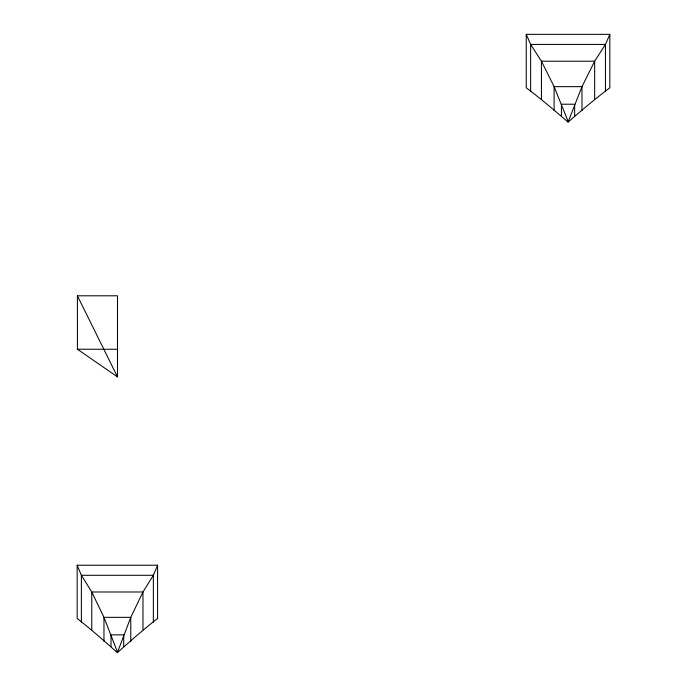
<?xml version="1.0" encoding="UTF-8"?>
<svg xmlns="http://www.w3.org/2000/svg" width="687" height="687" viewBox="0 0 687 687"><rect width="100%" height="100%" fill="white"/><g stroke="black" fill="none" stroke-linecap="round" stroke-linejoin="round"><path stroke-width="1.03" d="M117.374 652.65L130.77 617.347L142.973 591.988L153.356 575.285L157.572 565.238L77.167 565.238L77.167 618.48C91.062 629.292 104.235 640.928 117.374 652.65C130.504 640.928 143.677 629.292 157.572 618.48M568.046 122.088L581.975 86.656L594.659 61.203L605.453 44.432L609.833 34.35L526.251 34.35L526.251 87.79C540.678 98.619 554.383 110.306 568.046 122.088C581.709 110.306 595.406 98.619 609.833 87.79L609.833 34.35M77.408 295.796L117.494 295.796L117.494 376.897L77.416 349.236L77.408 295.796L117.494 376.897M77.408 349.236L117.494 349.236M526.251 34.35L530.639 44.432L541.433 61.203L554.117 86.656L568.046 121.281M77.167 565.238L81.384 575.285L91.766 591.988L103.969 617.347L117.374 651.843M605.453 91.534L605.453 44.432L530.639 44.432L530.639 91.534M594.659 99.117L594.659 61.203L541.433 61.203L541.433 99.117M581.975 110.684L581.975 86.656L554.117 86.656L554.117 110.684M574.65 116.051L574.65 104.218L561.442 104.218L561.442 116.051M157.572 565.238L157.572 618.678M153.356 622.207L153.356 575.285L81.384 575.285L81.384 622.207M142.973 629.764L142.973 591.988L91.766 591.988L91.766 629.764M130.77 641.289L130.77 617.347L103.969 617.347L103.969 641.289M123.72 646.639L123.72 634.848L111.019 634.848L111.019 646.639"/></g></svg>
